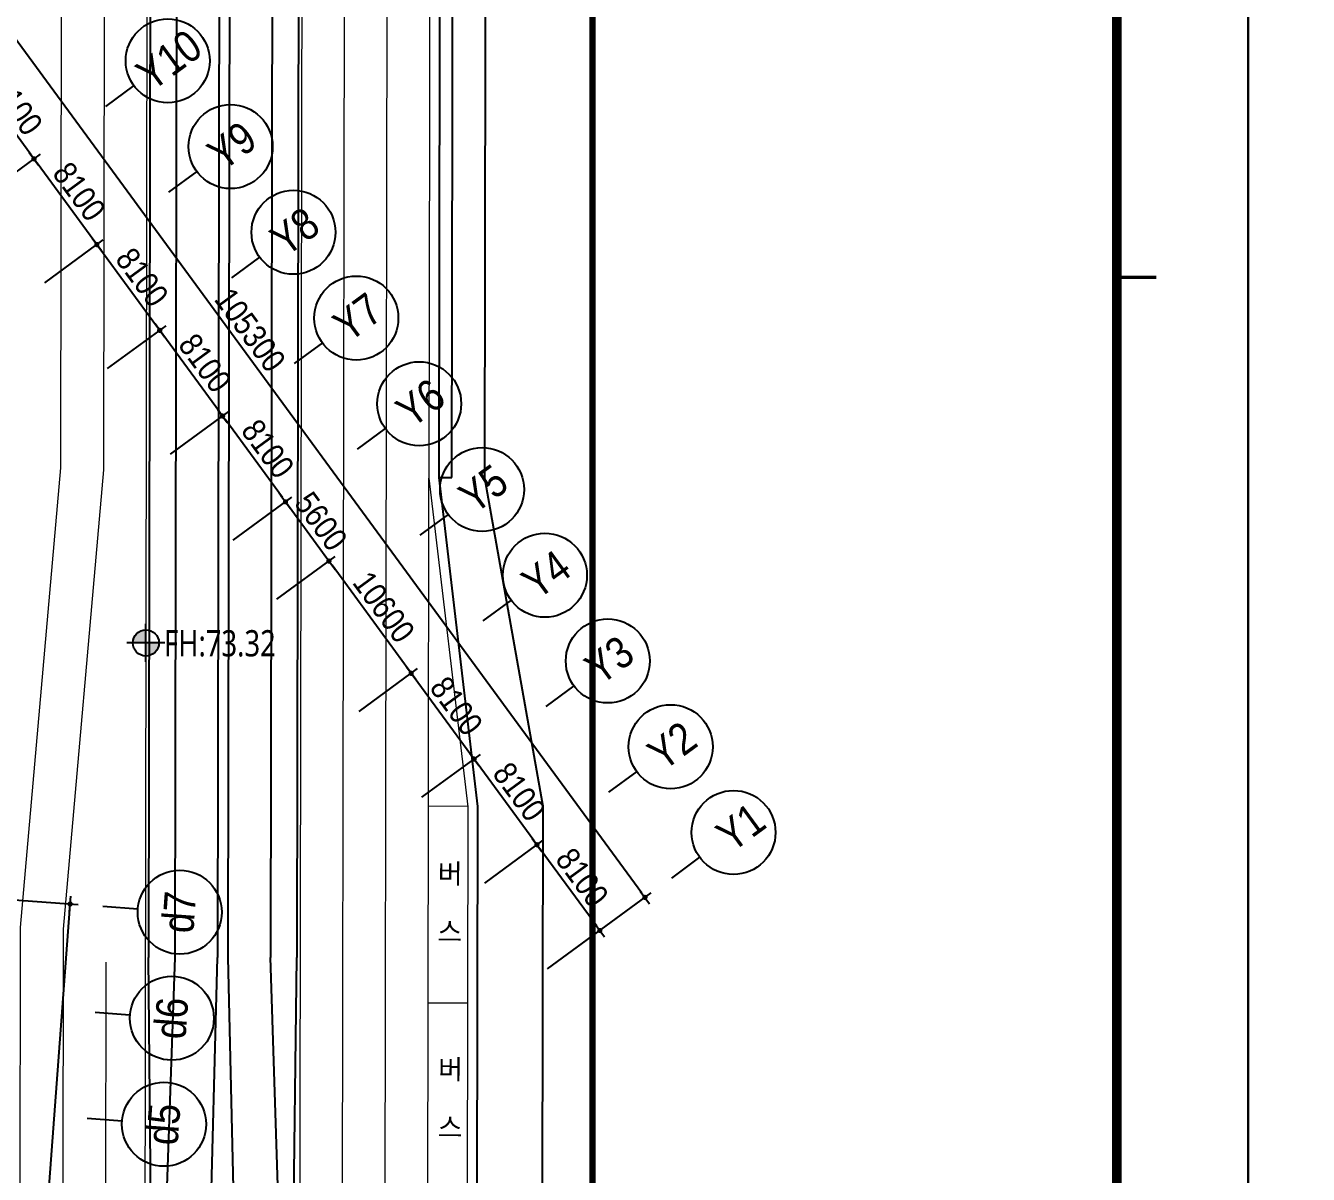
# Model space of a CAD drawing. Header units: millimetres. Extents: x 75184266 to 76346726, y -35850126 to -33679385.
# Drawn here: x 75570546 to 75668262, y -34928608 to -34841090 of the extents above; entities that cross this region are included whole.
import ezdxf
from ezdxf.enums import TextEntityAlignment as Align
from ezdxf.xclip import XClip

# ---------------------------------------------------------------- set-up
doc = ezdxf.new("R2010")
doc.units = ezdxf.units.MM
doc.header["$LTSCALE"] = 50
doc.header["$MEASUREMENT"] = 0
doc.header["$XCLIPFRAME"] = 2
doc.header["$PDMODE"] = 1
doc.header["$PDSIZE"] = -3
doc.linetypes.add('XR-지하3층$0$L2-2', pattern=[2.5, 1, -1.5])
doc.layers.get('0').update_dxf_attribs({"linetype": 'CONTINUOUS'})
doc.layers.get('Defpoints').update_dxf_attribs({"color": 51, "linetype": 'CONTINUOUS'})
for name, color, linetype in [('AZ-LINE', 3, 'CONTINUOUS'), ('XR-지하3층$0$00000-변경가로망', 7, 'CONTINUOUS'), ('XR-지하3층$0$00_블럭계획고', 7, 'CONTINUOUS'), ('XR-지하3층$0$0중앙선', 1, 'CONTINUOUS'), ('XR-지하3층$0$보도라인', 7, 'CONTINUOUS')]:
    doc.layers.add(name, color=color, linetype=linetype)
doc.layers.add('XR-기준층$0$XR-지하3층$0$DEFPOINT', color=142, linetype='CONTINUOUS', plot=False)
doc.layers.add('건축', color=8, linetype='CONTINUOUS', plot=False)
for name, color, linetype, lineweight in [('XR-지하3층$0$$-길가장자리선', 7, 'CONTINUOUS', 0), ('XR-지하3층$0$$-중앙선', 7, 'CONTINUOUS', 0), ('XR-지하3층$0$$-차로분리', 7, 'CONTINUOUS', 0)]:
    doc.layers.add(name, color=color, linetype=linetype, lineweight=lineweight)
doc.styles.add('XR-지하3층$0$20110829_평면도_면적조정$0$돋움', font='')
doc.styles.add('XR-지하3층$0$@hy', font='')
doc.styles.add('XR-지하3층$0$HY각헤드라인M', font='')
doc.styles.add('XR-지하3층$0$돋움', font='', dxfattribs={"width": 0.9})
doc.styles.get('XR-지하3층$0$20110829_평면도_면적조정$0$돋움').set_extended_font_data('Dotum')
doc.styles.get('XR-지하3층$0$@hy').set_extended_font_data('@Malgun Gothic')
doc.styles.get('XR-지하3층$0$HY각헤드라인M').set_extended_font_data('Malgun Gothic')
doc.styles.get('XR-지하3층$0$돋움').set_extended_font_data('Dotum')
doc.dimstyles.new('XR-지하3층$0$20110829_평면도_면적조정$0$std_style', dxfattribs={"dimscale": 400, "dimtxt": 3, "dimasz": 1, "dimexe": 1.5, "dimexo": 2, "dimgap": 1, "dimtad": 1, "dimtoh": 1, "dimdec": 0, "dimzin": 0, "dimdsep": 46, "dimtxsty": 'XR-지하3층$0$돋움', "dimblk": 'XR-지하3층$0$20110829_평면도_면적조정$0$01420DDOT01', "dimblk1": 'XR-지하3층$0$20110829_평면도_면적조정$0$01420DDOT01', "dimblk2": 'XR-지하3층$0$20110829_평면도_면적조정$0$01420DDOT01', "dimcen": 2.5, "dimdle": 8, "dimclrd": 256, "dimclre": 256, "dimclrt": 256, "dimadec": 0, "dimazin": 0, "dimtfac": 1, "dimtdec": 0, "dimtix": 1, "dimtmove": 2, "dimatfit": 3, "dimldrblk": 'XR-지하3층$0$20110829_평면도_면적조정$0$_ClosedBlank', "dimfxl": 1, "dimtolj": 1, "dimtzin": 0, "dimlwd": -1, "dimlwe": -1, "dimarcsym": 0})

# ---------------------------------------------------------------- blocks, each defined once
blk = doc.blocks.new('바탕폼')
at = {"layer": 'AZ-LINE'}
blk.add_line((741, 574.35), (741, 24.03), dxfattribs=at)
at = {"layer": 'AZ-LINE', "ltscale": 10}
blk.add_lwpolyline([(841, 594.71), (0, 594.71), (0, 0), (841, 0)], close=True, dxfattribs=at)
at = {"layer": 'AZ-LINE', "const_width": 1.5}
blk.add_lwpolyline([(20, 574.35), (20, 20.35), (821, 20.35), (821, 574.35)], close=True, dxfattribs=at)
at = {"layer": 'AZ-LINE', "const_width": 1}
blk.add_lwpolyline([(741, 20.35), (741, 574.35)], dxfattribs=at)
at = {"layer": 'AZ-LINE', "ltscale": 10, "const_width": 0.5}
blk.add_lwpolyline([(821, 435.85), (827, 435.85)], dxfattribs=at)
blk = doc.blocks.new('XR-지하3층$0$20110829_평면도_면적조정$0$01420DDOT01')
blk.add_line((-1.5, 0), (1.5, 0))
at = {"const_width": 0.5}
blk.add_lwpolyline([(-0.25, 0, 1), (0.25, 0, 1)], format="xyb", close=True, dxfattribs=at)
blk = doc.blocks.new('*D219')
at = {"layer": 'Defpoints', "color": 0, "transparency": 16777216}
for p in [(75609495, -34903498), (75604876, -34906885, 0), (75609665, -34913417, 0)]:
    blk.add_point(p, dxfattribs=at)
at = {"layer": '건축'}
for p, q in [((75605521, -34906411), (75609979, -34903144)), ((75614047, -34909708), (75609731, -34903821)), ((75610311, -34912944), (75614768, -34909676))]:
    blk.add_line(p, q, dxfattribs=at)
at = {"layer": '건축', "xscale": 400, "yscale": 400, "zscale": 400}
for p, rotation in [((75609495, -34903498), 126.2469342799536), ((75614284, -34910031), 306.2469342799536)]:
    blk.add_blockref('XR-지하3층$0$20110829_평면도_면적조정$0$01420DDOT01', p, dxfattribs=dict(at, rotation=rotation))
at = {"layer": '건축', "insert": (75612939, -34905995), "char_height": 1800, "attachment_point": 5, "rotation": 306.24693, "style": 'XR-지하3층$0$돋움'}
blk.add_mtext('\\A1;8100', dxfattribs=at)
blk = doc.blocks.new('XR-지하3층$0$20110829_평면도_면적조정$0$_ClosedBlank')
at = {"color": 0, "linetype": 'ByBlock', "lineweight": -2}
for p, q in [((-1, 0.17), (0, 0)), ((-1, 0.17), (-1, -0.17)), ((0, 0), (-1, -0.17))]:
    blk.add_line(p, q, dxfattribs=at)
blk = doc.blocks.new('*D220')
at = {"layer": 'Defpoints', "color": 0, "transparency": 16777216}
for p in [(75555465, -34822586), (75547405, -34828495, 0), (75609665, -34913417, 0)]:
    blk.add_point(p, dxfattribs=at)
at = {"layer": '건축'}
for p, q in [((75548050, -34828022), (75555948, -34822231)), ((75617488, -34907186), (75555701, -34822909)), ((75610311, -34912944), (75618209, -34907153))]:
    blk.add_line(p, q, dxfattribs=at)
at = {"layer": '건축', "xscale": 400, "yscale": 400, "zscale": 400}
for p, rotation in [((75555465, -34822586), 126.2469342799536), ((75617725, -34907508), 306.2469342799536)]:
    blk.add_blockref('XR-지하3층$0$20110829_평면도_면적조정$0$01420DDOT01', p, dxfattribs=dict(at, rotation=rotation))
at = {"layer": '건축', "insert": (75587644, -34864278), "char_height": 1800, "attachment_point": 5, "rotation": 306.24693, "style": 'XR-지하3층$0$돋움'}
blk.add_mtext('\\A1;105300', dxfattribs=at)
blk = doc.blocks.new('*D221')
at = {"layer": 'Defpoints', "color": 0, "transparency": 16777216}
for p in [(75604705, -34896966), (75600087, -34900352, 0), (75604876, -34906885, 0)]:
    blk.add_point(p, dxfattribs=at)
at = {"layer": '건축'}
for p, q in [((75600732, -34899879), (75605189, -34896611)), ((75609258, -34903176), (75604942, -34897289)), ((75605521, -34906411), (75609979, -34903144))]:
    blk.add_line(p, q, dxfattribs=at)
at = {"layer": '건축', "xscale": 400, "yscale": 400, "zscale": 400}
for p, rotation in [((75604705, -34896966), 126.2469342799536), ((75609495, -34903498), 306.2469342799536)]:
    blk.add_blockref('XR-지하3층$0$20110829_평면도_면적조정$0$01420DDOT01', p, dxfattribs=dict(at, rotation=rotation))
at = {"layer": '건축', "insert": (75608150, -34899463), "char_height": 1800, "attachment_point": 5, "rotation": 306.24693, "style": 'XR-지하3층$0$돋움'}
blk.add_mtext('\\A1;8100', dxfattribs=at)
blk = doc.blocks.new('*D222')
at = {"layer": 'Defpoints', "color": 0, "transparency": 16777216}
for p in [(75599916, -34890434), (75595298, -34893820, 0), (75600087, -34900352, 0)]:
    blk.add_point(p, dxfattribs=at)
at = {"layer": '건축'}
for p, q in [((75595943, -34893347), (75600400, -34890079)), ((75604469, -34896643), (75600153, -34890756)), ((75600732, -34899879), (75605189, -34896611))]:
    blk.add_line(p, q, dxfattribs=at)
at = {"layer": '건축', "xscale": 400, "yscale": 400, "zscale": 400}
for p, rotation in [((75599916, -34890434), 126.2469342799536), ((75604705, -34896966), 306.2469342799536)]:
    blk.add_blockref('XR-지하3층$0$20110829_평면도_면적조정$0$01420DDOT01', p, dxfattribs=dict(at, rotation=rotation))
at = {"layer": '건축', "insert": (75603360, -34892930), "char_height": 1800, "attachment_point": 5, "rotation": 306.24693, "style": 'XR-지하3층$0$돋움'}
blk.add_mtext('\\A1;8100', dxfattribs=at)
blk = doc.blocks.new('*D223')
at = {"layer": 'Defpoints', "color": 0, "transparency": 16777216}
for p in [(75593649, -34881885), (75589030, -34885271, 0), (75595298, -34893820, 0)]:
    blk.add_point(p, dxfattribs=at)
at = {"layer": '건축'}
for p, q in [((75589675, -34884798), (75594133, -34881530)), ((75599680, -34890111), (75593885, -34882207)), ((75595943, -34893347), (75600400, -34890079))]:
    blk.add_line(p, q, dxfattribs=at)
at = {"layer": '건축', "xscale": 400, "yscale": 400, "zscale": 400}
for p, rotation in [((75593649, -34881885), 126.2469342799536), ((75599916, -34890434), 306.2469342799536)]:
    blk.add_blockref('XR-지하3층$0$20110829_평면도_면적조정$0$01420DDOT01', p, dxfattribs=dict(at, rotation=rotation))
at = {"layer": '건축', "insert": (75597832, -34885390), "char_height": 1800, "attachment_point": 5, "rotation": 306.24693, "style": 'XR-지하3층$0$돋움'}
blk.add_mtext('\\A1;10600', dxfattribs=at)
blk = doc.blocks.new('*D224')
at = {"layer": 'Defpoints', "color": 0, "transparency": 16777216}
for p in [(75590338, -34877369), (75585719, -34880755, 0), (75589030, -34885271, 0)]:
    blk.add_point(p, dxfattribs=at)
at = {"layer": '건축'}
for p, q in [((75590101, -34877046), (75589865, -34876723)), ((75586364, -34880282), (75590822, -34877014)), ((75593649, -34881885), (75590338, -34877369)), ((75589675, -34884798), (75594133, -34881530)), ((75593885, -34882207), (75594122, -34882530))]:
    blk.add_line(p, q, dxfattribs=at)
at = {"layer": '건축', "xscale": 400, "yscale": 400, "zscale": 400}
for p, rotation in [((75590338, -34877369), 306.2469342799536), ((75593649, -34881885), 126.2469342799536)]:
    blk.add_blockref('XR-지하3층$0$20110829_평면도_면적조정$0$01420DDOT01', p, dxfattribs=dict(at, rotation=rotation))
at = {"layer": '건축', "insert": (75593043, -34878857), "char_height": 1800, "attachment_point": 5, "rotation": 306.24693, "style": 'XR-지하3층$0$돋움'}
blk.add_mtext('\\A1;5600', dxfattribs=at)
blk = doc.blocks.new('*D225')
at = {"layer": 'Defpoints', "color": 0, "transparency": 16777216}
for p in [(75585548, -34870836), (75580930, -34874222, 0), (75585719, -34880755, 0)]:
    blk.add_point(p, dxfattribs=at)
at = {"layer": '건축'}
for p, q in [((75581575, -34873749), (75586032, -34870481)), ((75590101, -34877046), (75585785, -34871159)), ((75586364, -34880282), (75590822, -34877014))]:
    blk.add_line(p, q, dxfattribs=at)
at = {"layer": '건축', "xscale": 400, "yscale": 400, "zscale": 400}
for p, rotation in [((75585548, -34870836), 126.2469342799536), ((75590338, -34877369), 306.2469342799536)]:
    blk.add_blockref('XR-지하3층$0$20110829_평면도_면적조정$0$01420DDOT01', p, dxfattribs=dict(at, rotation=rotation))
at = {"layer": '건축', "insert": (75588992, -34873333), "char_height": 1800, "attachment_point": 5, "rotation": 306.24693, "style": 'XR-지하3층$0$돋움'}
blk.add_mtext('\\A1;8100', dxfattribs=at)
blk = doc.blocks.new('*D226')
at = {"layer": 'Defpoints', "color": 0, "transparency": 16777216}
for p in [(75580759, -34864304), (75576141, -34867690, 0), (75580930, -34874222, 0)]:
    blk.add_point(p, dxfattribs=at)
at = {"layer": '건축'}
for p, q in [((75576786, -34867217), (75581243, -34863949)), ((75585312, -34870514), (75580996, -34864626)), ((75581575, -34873749), (75586032, -34870481))]:
    blk.add_line(p, q, dxfattribs=at)
at = {"layer": '건축', "xscale": 400, "yscale": 400, "zscale": 400}
for p, rotation in [((75580759, -34864304), 126.2469342799536), ((75585548, -34870836), 306.2469342799536)]:
    blk.add_blockref('XR-지하3층$0$20110829_평면도_면적조정$0$01420DDOT01', p, dxfattribs=dict(at, rotation=rotation))
at = {"layer": '건축', "insert": (75584203, -34866801), "char_height": 1800, "attachment_point": 5, "rotation": 306.24693, "style": 'XR-지하3층$0$돋움'}
blk.add_mtext('\\A1;8100', dxfattribs=at)
blk = doc.blocks.new('*D227')
at = {"layer": 'Defpoints', "color": 0, "transparency": 16777216}
for p in [(75575970, -34857771), (75571351, -34861157, 0), (75576141, -34867690, 0)]:
    blk.add_point(p, dxfattribs=at)
at = {"layer": '건축'}
for p, q in [((75571997, -34860684), (75576454, -34857416)), ((75580523, -34863981), (75576206, -34858094)), ((75576786, -34867217), (75581243, -34863949))]:
    blk.add_line(p, q, dxfattribs=at)
at = {"layer": '건축', "xscale": 400, "yscale": 400, "zscale": 400}
for p, rotation in [((75575970, -34857771), 126.2469342799536), ((75580759, -34864304), 306.2469342799536)]:
    blk.add_blockref('XR-지하3층$0$20110829_평면도_면적조정$0$01420DDOT01', p, dxfattribs=dict(at, rotation=rotation))
at = {"layer": '건축', "insert": (75579414, -34860268), "char_height": 1800, "attachment_point": 5, "rotation": 306.24693, "style": 'XR-지하3층$0$돋움'}
blk.add_mtext('\\A1;8100', dxfattribs=at)
blk = doc.blocks.new('*D228')
at = {"layer": 'Defpoints', "color": 0, "transparency": 16777216}
for p in [(75571181, -34851239), (75566562, -34854625, 0), (75571351, -34861157, 0)]:
    blk.add_point(p, dxfattribs=at)
at = {"layer": '건축'}
for p, q in [((75567207, -34854152), (75571665, -34850884)), ((75575733, -34857449), (75571417, -34851561)), ((75571997, -34860684), (75576454, -34857416))]:
    blk.add_line(p, q, dxfattribs=at)
at = {"layer": '건축', "xscale": 400, "yscale": 400, "zscale": 400}
for p, rotation in [((75571181, -34851239), 126.2469342799536), ((75575970, -34857771), 306.2469342799536)]:
    blk.add_blockref('XR-지하3층$0$20110829_평면도_면적조정$0$01420DDOT01', p, dxfattribs=dict(at, rotation=rotation))
at = {"layer": '건축', "insert": (75574625, -34853736), "char_height": 1800, "attachment_point": 5, "rotation": 306.24693, "style": 'XR-지하3층$0$돋움'}
blk.add_mtext('\\A1;8100', dxfattribs=at)
blk = doc.blocks.new('*D229')
at = {"layer": 'Defpoints', "color": 0, "transparency": 16777216}
for p in [(75566391, -34844706), (75561773, -34848092, 0), (75566562, -34854625, 0)]:
    blk.add_point(p, dxfattribs=at)
at = {"layer": '건축'}
for p, q in [((75562418, -34847619), (75566875, -34844352)), ((75570944, -34850916), (75566628, -34845029)), ((75567207, -34854152), (75571665, -34850884))]:
    blk.add_line(p, q, dxfattribs=at)
at = {"layer": '건축', "xscale": 400, "yscale": 400, "zscale": 400}
for p, rotation in [((75566391, -34844706), 126.2469342799536), ((75571181, -34851239), 306.2469342799536)]:
    blk.add_blockref('XR-지하3층$0$20110829_평면도_면적조정$0$01420DDOT01', p, dxfattribs=dict(at, rotation=rotation))
at = {"layer": '건축', "insert": (75569835, -34847203), "char_height": 1800, "attachment_point": 5, "rotation": 306.24693, "style": 'XR-지하3층$0$돋움'}
blk.add_mtext('\\A1;8100', dxfattribs=at)
blk = doc.blocks.new('*D268')
at = {"layer": 'Defpoints', "color": 0, "transparency": 16777216}
for p in [(75563970, -34907278, 0), (75573936, -34908014), (75560386, -34955745, 0)]:
    blk.add_point(p, dxfattribs=at)
at = {"layer": '건축'}
for p, q in [((75564767, -34907337), (75574534, -34908059)), ((75570382, -34956083), (75573906, -34908413)), ((75561184, -34955804), (75570950, -34956527))]:
    blk.add_line(p, q, dxfattribs=at)
at = {"layer": '건축', "xscale": 400, "yscale": 400, "zscale": 400}
for p, rotation in [((75573936, -34908014), 85.77114914151039), ((75570352, -34956482), 265.7711491415104)]:
    blk.add_blockref('XR-지하3층$0$20110829_평면도_면적조정$0$01420DDOT01', p, dxfattribs=dict(at, rotation=rotation))
at = {"layer": '건축', "insert": (75570846, -34932152), "char_height": 1800, "attachment_point": 5, "rotation": 85.77115, "style": 'XR-지하3층$0$돋움'}
blk.add_mtext('\\A1;48600', dxfattribs=at)
blk = doc.blocks.new('XR-지하3층$0$레벨검토 00')
at = {"ltscale": 1000}
h = blk.add_hatch(color=2, dxfattribs=at)
h.dxf.hatch_style = 1
h.paths.add_polyline_path([(-709, 625), (-229, 625, 0.414214), (-709, 1105)])
h.paths.add_polyline_path([(-709, 625), (-1189, 625, 0.414214), (-709, 145)])
at = {"color": 2, "ltscale": 1000, "elevation": -217000}
for points in [[(-709, -75), (-709, 1325)], [(-1409, 625), (-9, 625)]]:
    blk.add_lwpolyline(points, dxfattribs=at)
at = {"color": 2, "ltscale": 1000}
blk.add_circle((-709, 625, -217000), 480, dxfattribs=at)
blk = doc.blocks.new('XR-지하3층$0$A$C723B38EE')
at = {"layer": 'XR-지하3층$0$$-길가장자리선', "color": 8}
blk.add_lwpolyline([(488.007, 597.674), (485.812, 565.542), (485.798, 557.165), (488.757, 532.16), (488.707, 502.16), (485.674, 482.165), (485.394, 312.191), (488.352, 287.142), (488.303, 257.361), (488.278, 242.345), (488.198, 193.706, 0.064705), (488.714, 189.679)], format="xyb", dxfattribs=at)
for points in [[(485.303, 257.191), (485.352, 287.191)], [(488.352, 287.186), (485.352, 287.191)], [(488.328, 272.186), (485.328, 272.191)]]:
    blk.add_lwpolyline(points, dxfattribs=at)
at = {"layer": 'XR-지하3층$0$$-중앙선', "color": 8}
for points in [[(464.315, 597.674), (463.641, 189.679)], [(476.115, 597.674), (475.441, 189.679)]]:
    blk.add_lwpolyline(points, dxfattribs=at)
at = {"layer": 'XR-지하3층$0$$-차로분리', "color": 8, "linetype": 'XR-지하3층$0$L2-2', "ltscale": 80, "flags": 128}
for points in [[(454.146, 192.679), (454.287, 277.967), (457.345, 312.968), (457.535, 428.247), (457.577, 453.512), (457.815, 597.674)], [(461.065, 597.674), (460.595, 312.823), (457.537, 277.823), (457.396, 192.679)], [(478.691, 189.679), (479.312, 565.769), (481.492, 597.674)], [(481.941, 189.679), (482.562, 565.655), (484.75, 597.674)], [(485.352, 287.191), (485.394, 312.191)], [(460.783, 275.322), (460.646, 192.679)]]:
    blk.add_lwpolyline(points, dxfattribs=at)
at = {"layer": 'XR-지하3층$0$00000-변경가로망', "color": 8}
blk.add_lwpolyline([(492.529, 242.179), (494.053, 257.177), (494.102, 287.177), (489.644, 312.184), (489.924, 482.158), (494.457, 502.15), (494.507, 532.15), (490.048, 557.158), (490.062, 565.393), (492.267, 597.674)], dxfattribs=at)
at = {"layer": 'XR-지하3층$0$0중앙선', "color": 8}
for points in [[(464.565, 597.674), (464.033, 275.679)], [(466.565, 597.674), (466.033, 275.679)], [(469.815, 597.674), (469.283, 275.679)], [(470.615, 597.674), (470.083, 275.679)], [(473.865, 597.674), (473.333, 275.679)], [(475.865, 597.674), (475.333, 275.679)], [(464.459, 230.679), (464.033, 275.679)], [(466.033, 275.679), (464.459, 230.679)], [(468.109, 230.679), (469.283, 275.679)], [(470.083, 275.679), (471.109, 230.674)], [(474.759, 230.679), (473.333, 275.679)], [(474.759, 230.679), (475.333, 275.679)]]:
    blk.add_lwpolyline(points, dxfattribs=at)
at = {"layer": 'XR-지하3층$0$보도라인', "color": 8, "linetype": 'Continuous', "flags": 128}
blk.add_lwpolyline([(486.424, 482.108), (486.144, 312.235), (489.102, 287.185), (489.053, 257.36), (489.028, 242.344), (488.948, 193.705, 0.414705), (503.948, 178.68), (521.897, 178.68, 0.005421), (532.418, 178.795), (547.471, 176.351, 0.053357), (650.071, 192.808, 0.000846), (650.104, 192.817, 0.000846)], format="xyb", dxfattribs=at)
for points in [[(487.144, 312.233), (487.424, 482.106)], [(486.144, 312.235), (487.144, 312.233)]]:
    blk.add_lwpolyline(points, dxfattribs=at)
at = {"layer": 'XR-지하3층$0$00_블럭계획고', "color": 3, "xscale": 0.002076136996338, "yscale": 0.002076136996338, "zscale": 0.002076136996338, "rotation": 90}
blk.add_blockref('XR-지하3층$0$레벨검토 00', (465.129, 301.109, 450.107), dxfattribs=at)
at = {"layer": 'XR-지하3층$0$$-길가장자리선', "color": 8, "style": 'XR-지하3층$0$@hy'}
for p in [(487.052, 279.949), (487.082, 265.041)]:
    blk.add_text('버     스', height=1.5, rotation=269.63055, dxfattribs=at).set_placement(p, align=Align.MIDDLE_CENTER)
at = {"layer": 'XR-지하3층$0$00_블럭계획고', "color": 3, "style": 'XR-지하3층$0$HY각헤드라인M', "width": 0.8}
blk.add_text('FH:73.32', height=2, rotation=0, dxfattribs=at).set_placement((465.213, 298.611))

msp = doc.modelspace()

# ---------------------------------------------------------------- linework, layer by layer
at = {"layer": 'XR-기준층$0$XR-지하3층$0$DEFPOINT', "ltscale": 0.5}
for points in [[(75663667, -35077925.1), (75243667, -35077925.1), (75243667, -34780925.1), (75663667, -34780925.1)], [(75663669.1, -35077925.1), (75243669.1, -35077925.1), (75243669.1, -34780925.1), (75663669.1, -34780925.1)]]:
    msp.add_lwpolyline(points, close=True, dxfattribs=at)
at = {"layer": '건축'}
for p, q in [((75578788.4, -34845661.2), (75576637.8, -34847237.9)), ((75583577.7, -34852193.6), (75581427.1, -34853770.3)), ((75588366.9, -34858726.1), (75586216.3, -34860302.8)), ((75593156.2, -34865258.5), (75591005.6, -34866835.3)), ((75597945.5, -34871791), (75595794.9, -34873367.7)), ((75602734.7, -34878323.5), (75600584.1, -34879900.2)), ((75607524, -34884855.9), (75605373.4, -34886432.6)), ((75612313.2, -34891388.4), (75610162.6, -34892965.1)), ((75617102.5, -34897920.8), (75614951.9, -34899497.5)), ((75621891.8, -34904453.3), (75619741.2, -34906030)), ((75579091.9, -34908398.4), (75576432.5, -34908201.7)), ((75578492.8, -34916476.2), (75575833.4, -34916279.5)), ((75577893.7, -34924553.5), (75575234.3, -34924356.9))]:
    msp.add_line(p, q, dxfattribs=at)
for centre in [(75581369.2, -34843769.1), (75586158.4, -34850301.6), (75590947.7, -34856834), (75595736.9, -34863366.5), (75600526.2, -34869899), (75605315.4, -34876431.4), (75610104.7, -34882963.9), (75614894, -34889496.3), (75619683.2, -34896028.8), (75624472.5, -34902561.2), (75582283.2, -34908634.3), (75581684.1, -34916712.1), (75581085, -34924789.5)]:
    msp.add_circle(centre, 3200, dxfattribs=at)

# ---------------------------------------------------------------- block references
at = {"layer": 'AZ-LINE', "xscale": 499.40546941707, "yscale": 499.40546941707, "zscale": 499.40546941707}
msp.add_blockref('바탕폼', (75243667, -35077925.1), dxfattribs=at)
at = {"layer": '건축', "ltscale": 0.5}
ref = msp.add_blockref('XR-지하3층$0$A$C723B38EE', (75115875.3, -35187756.2), dxfattribs=dict(at, xscale=999.9999999999998, yscale=999.9999999999998, zscale=999.9999999999998))
XClip(ref).set_block_clipping_path([(137.7798442268, 119.9958357572), (497.8511876765, 396.6664658143)])

# ---------------------------------------------------------------- texts
at = {"layer": '건축', "style": 'XR-지하3층$0$20110829_평면도_면적조정$0$돋움', "width": 0.9}
for s, rotation, p in [('Y10', 36.246935, (75581466.1, -34843698.1)), ('Y9', 36.246935, (75586255.3, -34850230.5)), ('Y8', 36.246935, (75591044.6, -34856763)), ('Y7', 36.246935, (75595833.8, -34863295.4)), ('Y6', 36.246935, (75600623.1, -34869827.9)), ('Y5', 36.246935, (75605410, -34876362.1)), ('Y4', 36.246935, (75610196.9, -34882896.3)), ('Y3', 36.246935, (75615007.4, -34889413.1)), ('Y2', 36.246935, (75619792, -34895949.1)), ('Y1', 36.246935, (75625020.8, -34902159.2)), ('d7', 85.771149, (75582231.2, -34908630.5)), ('d6', 85.771149, (75581632.1, -34916708.3)), ('d5', 85.771149, (75581033, -34924785.7))]:
    msp.add_text(s, height=2400, rotation=rotation, dxfattribs=at).set_placement(p, align=Align.MIDDLE_CENTER)

# ---------------------------------------------------------------- dimensions: what is measured, and where the dimension line sits
at = {"layer": '건축'}
for base, p1, p2, angle, picture, middle in [((75555464.6, -34822586.2), (75609665.5, -34913417, 0), (75547405.1, -34828495, 0), 126.246934, '*D220', (75587644.2, -34864277.8)), ((75566391.4, -34844706.3), (75566562.2, -34854624.8, 0), (75561772.9, -34848092.4, 0), 126.246934, '*D229', (75569835.4, -34847203.2)), ((75571180.7, -34851238.8), (75571351.4, -34861157.3, 0), (75566562.2, -34854624.8, 0), 126.246934, '*D228', (75574624.7, -34853735.6)), ((75575969.9, -34857771.2), (75576140.7, -34867689.8, 0), (75571351.4, -34861157.3, 0), 126.246934, '*D227', (75579414, -34860268.1)), ((75580759.2, -34864303.7), (75580929.9, -34874222.2, 0), (75576140.7, -34867689.8, 0), 126.246934, '*D226', (75584203.2, -34866800.6)), ((75585548.4, -34870836.2), (75585719.2, -34880754.7, 0), (75580929.9, -34874222.2, 0), 126.246934, '*D225', (75588992.5, -34873333)), ((75590337.7, -34877368.6), (75589030.3, -34885270.9, 0), (75585719.2, -34880754.7, 0), 126.246934, '*D224', (75593042.7, -34878857.4)), ((75593648.8, -34881884.9), (75595297.7, -34893819.6, 0), (75589030.3, -34885270.9, 0), 126.246934, '*D223', (75597831.9, -34885389.8)), ((75599916.2, -34890433.5), (75600087, -34900352, 0), (75595297.7, -34893819.6, 0), 126.246934, '*D222', (75603360.3, -34892930.4)), ((75604705.5, -34896966), (75604876.2, -34906884.5, 0), (75600087, -34900352, 0), 126.246934, '*D221', (75608149.5, -34899462.9)), ((75609494.7, -34903498.4), (75609665.5, -34913417, 0), (75604876.2, -34906884.5, 0), 126.246934, '*D219', (75612938.8, -34905995.3)), ((75573935.8, -34908014.5), (75560385.8, -34955745.5, 0), (75563969.6, -34907277.6, 0), 85.771149, '*D268', (75570846.3, -34932152.5))]:
    dim = msp.add_linear_dim(base=base, p1=p1, p2=p2, angle=angle, dimstyle='XR-지하3층$0$20110829_평면도_면적조정$0$std_style', override={"dimtxt": 4.5}, dxfattribs=at)
    dim.commit()
    dim.dimension.update_dxf_attribs({"geometry": picture, "text_midpoint": middle})

doc.saveas('drawing.dxf')
